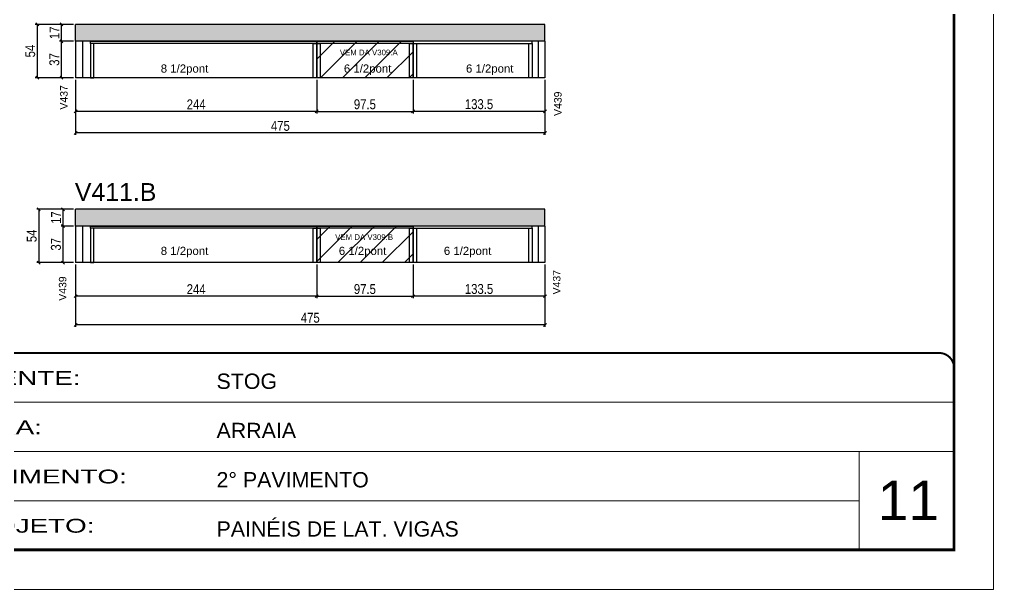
# Model space of a CAD drawing. Extents: x -3394 to 16474, y -5031 to 14397.
# Drawn here: x 7942 to 8927, y 11049 to 11626 of the extents above; entities that cross this region are included whole.
import ezdxf

# ---------------------------------------------------------------- set-up
doc = ezdxf.new("R2010")
doc.units = 0
doc.linetypes.add('CONTINUO', pattern=[0])
doc.linetypes.add('DASHED', pattern=[0.75, 0.5, -0.25])
doc.layers.get('0').update_dxf_attribs({"linetype": 'CONTINUOUS'})
doc.layers.get('Defpoints').update_dxf_attribs({"linetype": 'CONTINUOUS'})
for name, color, linetype, lineweight in [('CARIMBO', 255, 'CONTINUOUS', 9), ('Folhas', 255, 'CONTINUOUS', 9), ('REAPROVEITAMENTO', 251, 'CONTINUOUS', 9), ('SARRAFO DE PRESSAO', 251, 'DASHED', 9)]:
    doc.layers.add(name, color=color, linetype=linetype, lineweight=lineweight)
for name, color, linetype in [('COTA', 241, 'CONTINUOUS'), ('NOMENCLATURA', 7, 'CONTINUOUS'), ('Painéis', 200, 'CONTINUOUS'), ('PONTALETE', 7, 'CONTINUOUS'), ('SARR_2.2x7', 40, 'CONTINUOUS'), ('SARR_3.5x7', 81, 'CONTINUOUS')]:
    doc.layers.add(name, color=color, linetype=linetype)
doc.styles.add('ARIAL', font='arial.ttf')
doc.styles.add('COTA TECNICA', font='techl___.ttf', dxfattribs={"height": 10})
doc.styles.add('Tecnologia', font='')
doc.styles.get('Tecnologia').set_extended_font_data('Forgotten Futurist')
doc.dimstyles.new('PAINEL', dxfattribs={"dimtxt": 10, "dimasz": 3, "dimexe": 3, "dimexo": 3, "dimgap": 3, "dimtad": 1, "dimdec": 1, "dimzin": 12, "dimdsep": 46, "dimtxsty": 'COTA TECNICA', "dimblk1": 'OBLIQUE', "dimblk2": 'OBLIQUE', "dimsah": 1, "dimcen": 0.9, "dimclrd": 4, "dimclre": 4, "dimclrt": 240, "dimadec": 1, "dimazin": 3, "dimtfac": 1, "dimtdec": 1, "dimtmove": 0, "dimatfit": 3, "dimfxl": 1, "dimtolj": 1, "dimtzin": 12, "dimarcsym": 0})

# ---------------------------------------------------------------- blocks, each defined once
blk = doc.blocks.new('9999999999')
at = {"color": 30, "linetype": 'CONTINUO'}
for p, q in [((98564.56, 34379.64), (99583.98, 34379.64)), ((98564.56, 34329.83), (99487.98, 34329.83)), ((99583.98, 34329.83), (99487.98, 34329.83)), ((99487.98, 34329.83), (99487.98, 34230.21)), ((98564.56, 34280.02), (99487.98, 34280.02))]:
    blk.add_line(p, q, dxfattribs=at)
at = {"color": 30, "linetype": 'CONTINUO', "const_width": 2}
blk.add_lwpolyline([(99583.98, 34230.21), (99583.98, 34414.45, 0.414214), (99568.98, 34429.45), (98228.98, 34429.45, 0.414214), (98213.98, 34414.45), (98213.98, 34245.21, 0.414214), (98228.98, 34230.21), (99583.98, 34230.21)], format="xyb", dxfattribs=at)
at = {"layer": 'Folhas'}
blk.add_lwpolyline([(98138.98, 34190.21), (99623.98, 34190.21), (99623.98, 35240.21), (98138.98, 35240.21)], close=True, dxfattribs=at)
at = {"layer": 'Folhas', "color": 30, "const_width": 3}
blk.add_lwpolyline([(98213.98, 34230.21), (99583.98, 34230.21), (99583.98, 35200.21), (98213.98, 35200.21)], close=True, dxfattribs=at)
at = {"color": 7, "linetype": 'Continuous', "ltscale": 5, "style": 'ARIAL'}
for s, height, p in [('STOG', 15.483, (98837.68, 34393.13)), ('ARRAIA', 15.483, (98837.68, 34343.32)), ('2° PAVIMENTO', 15.4829, (98837.68, 34293.51)), ('PAINÉIS DE LAT. VIGAS', 15.4829, (98837.68, 34243.7))]:
    blk.add_text(s, height=height, dxfattribs=at).set_placement(p)
at = {"layer": 'Folhas', "color": 7, "style": 'Tecnologia', "width": 1.5}
for s, p in [('CLIENTE:', (98573.65, 34397.17)), ('OBRA:', (98573.65, 34347.31)), ('PAVIMENTO:', (98573.65, 34297.5)), ('PROJETO:', (98573.65, 34247.69))]:
    blk.add_text(s, height=14, dxfattribs=at).set_placement(p)
blk = doc.blocks.new('_Oblique')
at = {"color": 0, "linetype": 'ByBlock', "lineweight": -2}
blk.add_line((-0.5, -0.5), (0.5, 0.5), dxfattribs=at)
blk = doc.blocks.new('*D345')
at = {"layer": 'COTA', "color": 4, "linetype": 'Continuous', "lineweight": -2, "transparency": 16777216}
for p, q in [((8339.8, 11565.04), (8339.8, 11531.07)), ((8473.3, 11565.04), (8473.3, 11531.07)), ((8473.3, 11533.07), (8339.8, 11533.07))]:
    blk.add_line(p, q, dxfattribs=at)
at = {"layer": 'Defpoints', "color": 0, "linetype": 'Continuous', "transparency": 16777216}
for p in [(8339.8, 11567.04), (8473.3, 11567.04), (8339.8, 11533.07)]:
    blk.add_point(p, dxfattribs=at)
at = {"layer": 'COTA', "color": 4, "linetype": 'Continuous', "lineweight": -2, "transparency": 16777216, "xscale": 3, "yscale": 3, "zscale": 3, "rotation": 180}
blk.add_blockref('_Oblique', (8339.8, 11533.07), dxfattribs=at)
at = {"layer": 'COTA', "color": 4, "linetype": 'Continuous', "lineweight": -2, "transparency": 16777216, "xscale": 3, "yscale": 3, "zscale": 3}
blk.add_blockref('_Oblique', (8473.3, 11533.07), dxfattribs=at)
at = {"layer": 'COTA', "color": 240, "linetype": 'Continuous', "transparency": 16777216, "insert": (8406.55, 11540.29), "char_height": 10, "attachment_point": 5, "style": 'COTA TECNICA'}
blk.add_mtext('\\A1;133.5', dxfattribs=at)
blk = doc.blocks.new('*D346')
at = {"layer": 'COTA', "color": 4, "linetype": 'Continuous', "lineweight": -2, "transparency": 16777216}
for p, q in [((7998.27, 11565.04), (7998.27, 11531.07)), ((8242.3, 11565.04), (8242.3, 11531.07)), ((8242.3, 11533.07), (7998.27, 11533.07))]:
    blk.add_line(p, q, dxfattribs=at)
at = {"layer": 'Defpoints', "color": 0, "linetype": 'Continuous', "transparency": 16777216}
for p in [(7998.27, 11567.04), (8242.3, 11567.04), (7998.27, 11533.07)]:
    blk.add_point(p, dxfattribs=at)
at = {"layer": 'COTA', "color": 4, "linetype": 'Continuous', "lineweight": -2, "transparency": 16777216, "xscale": 3, "yscale": 3, "zscale": 3, "rotation": 180}
blk.add_blockref('_Oblique', (7998.27, 11533.07), dxfattribs=at)
at = {"layer": 'COTA', "color": 4, "linetype": 'Continuous', "lineweight": -2, "transparency": 16777216, "xscale": 3, "yscale": 3, "zscale": 3}
blk.add_blockref('_Oblique', (8242.3, 11533.07), dxfattribs=at)
at = {"layer": 'COTA', "color": 240, "linetype": 'Continuous', "transparency": 16777216, "insert": (8120.28, 11540.14), "char_height": 10, "attachment_point": 5, "style": 'COTA TECNICA'}
blk.add_mtext('\\A1;244', dxfattribs=at)
blk = doc.blocks.new('*D347')
at = {"layer": 'COTA', "color": 4, "linetype": 'Continuous', "lineweight": -2, "transparency": 16777216}
for p, q in [((7998.27, 11565.04), (7998.27, 11509.27)), ((8473.3, 11565.04), (8473.3, 11509.27)), ((8473.3, 11511.27), (7998.27, 11511.27))]:
    blk.add_line(p, q, dxfattribs=at)
at = {"layer": 'Defpoints', "color": 0, "linetype": 'Continuous', "transparency": 16777216}
for p in [(7998.27, 11567.04), (8473.3, 11567.04), (7998.27, 11511.27)]:
    blk.add_point(p, dxfattribs=at)
at = {"layer": 'COTA', "color": 4, "linetype": 'Continuous', "lineweight": -2, "transparency": 16777216, "xscale": 3, "yscale": 3, "zscale": 3, "rotation": 180}
blk.add_blockref('_Oblique', (7998.27, 11511.27), dxfattribs=at)
at = {"layer": 'COTA', "color": 4, "linetype": 'Continuous', "lineweight": -2, "transparency": 16777216, "xscale": 3, "yscale": 3, "zscale": 3}
blk.add_blockref('_Oblique', (8473.3, 11511.27), dxfattribs=at)
at = {"layer": 'COTA', "color": 240, "linetype": 'Continuous', "transparency": 16777216, "insert": (8205.53, 11518.38), "char_height": 10, "attachment_point": 5, "style": 'COTA TECNICA'}
blk.add_mtext('\\A1;475', dxfattribs=at)
blk = doc.blocks.new('*D348')
at = {"layer": 'COTA', "color": 4, "linetype": 'Continuous', "lineweight": -2, "transparency": 16777216}
for p, q in [((7996.27, 11604.04), (7982.04, 11604.04)), ((7984.04, 11567.04), (7984.04, 11604.04)), ((7996.27, 11567.04), (7982.04, 11567.04))]:
    blk.add_line(p, q, dxfattribs=at)
at = {"layer": 'Defpoints', "color": 0, "linetype": 'Continuous', "transparency": 16777216}
for p in [(7984.04, 11604.04), (7998.27, 11604.04), (7998.27, 11567.04)]:
    blk.add_point(p, dxfattribs=at)
at = {"layer": 'COTA', "color": 4, "linetype": 'Continuous', "lineweight": -2, "transparency": 16777216, "xscale": 3, "yscale": 3, "zscale": 3}
for p, rotation in [((7984.04, 11604.04), 90), ((7984.04, 11567.04), 270)]:
    blk.add_blockref('_Oblique', p, dxfattribs=dict(at, rotation=rotation))
at = {"layer": 'COTA', "color": 240, "linetype": 'Continuous', "transparency": 16777216, "insert": (7976.82, 11585.54), "char_height": 10, "attachment_point": 5, "rotation": 90, "style": 'COTA TECNICA'}
blk.add_mtext('\\A1;37', dxfattribs=at)
blk = doc.blocks.new('*D349')
at = {"layer": 'COTA', "color": 4, "linetype": 'Continuous', "lineweight": -2, "transparency": 16777216}
for p, q in [((7996.27, 11621.04), (7982.04, 11621.04)), ((7984.04, 11604.04), (7984.04, 11621.04)), ((7996.27, 11604.04), (7982.04, 11604.04))]:
    blk.add_line(p, q, dxfattribs=at)
at = {"layer": 'Defpoints', "color": 0, "linetype": 'Continuous', "transparency": 16777216}
for p in [(7984.04, 11621.04), (7998.27, 11621.04), (7998.27, 11604.04)]:
    blk.add_point(p, dxfattribs=at)
at = {"layer": 'COTA', "color": 4, "linetype": 'Continuous', "lineweight": -2, "transparency": 16777216, "xscale": 3, "yscale": 3, "zscale": 3}
for p, rotation in [((7984.04, 11621.04), 90), ((7984.04, 11604.04), 270)]:
    blk.add_blockref('_Oblique', p, dxfattribs=dict(at, rotation=rotation))
at = {"layer": 'COTA', "color": 240, "linetype": 'Continuous', "transparency": 16777216, "insert": (7976.96, 11612.54), "char_height": 10, "attachment_point": 5, "rotation": 90, "style": 'COTA TECNICA'}
blk.add_mtext('\\A1;17', dxfattribs=at)
blk = doc.blocks.new('*D350')
at = {"layer": 'COTA', "color": 4, "linetype": 'Continuous', "lineweight": -2, "transparency": 16777216}
for p, q in [((7996.27, 11621.04), (7957.47, 11621.04)), ((7959.47, 11621.04), (7959.47, 11567.04)), ((7996.27, 11567.04), (7957.47, 11567.04))]:
    blk.add_line(p, q, dxfattribs=at)
at = {"layer": 'Defpoints', "color": 0, "linetype": 'Continuous', "transparency": 16777216}
for p in [(7998.27, 11621.04), (7959.47, 11567.04), (7998.27, 11567.04)]:
    blk.add_point(p, dxfattribs=at)
at = {"layer": 'COTA', "color": 4, "linetype": 'Continuous', "lineweight": -2, "transparency": 16777216, "xscale": 3, "yscale": 3, "zscale": 3}
for p, rotation in [((7959.47, 11621.04), 90), ((7959.47, 11567.04), 270)]:
    blk.add_blockref('_Oblique', p, dxfattribs=dict(at, rotation=rotation))
at = {"layer": 'COTA', "color": 240, "linetype": 'Continuous', "transparency": 16777216, "insert": (7952.36, 11594.04), "char_height": 10, "attachment_point": 5, "rotation": 90, "style": 'COTA TECNICA'}
blk.add_mtext('\\A1;54', dxfattribs=at)
blk = doc.blocks.new('*D351')
at = {"layer": 'COTA', "color": 4, "linetype": 'Continuous', "lineweight": -2, "transparency": 16777216}
for p, q in [((8242.3, 11565.04), (8242.3, 11531.07)), ((8339.8, 11565.04), (8339.8, 11531.07)), ((8242.3, 11533.07), (8339.8, 11533.07))]:
    blk.add_line(p, q, dxfattribs=at)
at = {"layer": 'Defpoints', "color": 0, "linetype": 'Continuous', "transparency": 16777216}
for p in [(8242.3, 11567.04), (8339.8, 11567.04), (8339.8, 11533.07)]:
    blk.add_point(p, dxfattribs=at)
at = {"layer": 'COTA', "color": 4, "linetype": 'Continuous', "lineweight": -2, "transparency": 16777216, "xscale": 3, "yscale": 3, "zscale": 3, "rotation": 180}
blk.add_blockref('_Oblique', (8242.3, 11533.07), dxfattribs=at)
at = {"layer": 'COTA', "color": 4, "linetype": 'Continuous', "lineweight": -2, "transparency": 16777216, "xscale": 3, "yscale": 3, "zscale": 3}
blk.add_blockref('_Oblique', (8339.8, 11533.07), dxfattribs=at)
at = {"layer": 'COTA', "color": 240, "linetype": 'Continuous', "transparency": 16777216, "insert": (8291.05, 11540.21), "char_height": 10, "attachment_point": 5, "style": 'COTA TECNICA'}
blk.add_mtext('\\A1;97.5', dxfattribs=at)
blk = doc.blocks.new('*D352')
at = {"layer": 'COTA', "color": 4, "linetype": 'Continuous', "lineweight": -2, "transparency": 16777216}
for p, q in [((8339.8, 11378.1), (8339.8, 11344.13)), ((8473.3, 11378.1), (8473.3, 11344.13)), ((8473.3, 11346.13), (8339.8, 11346.13))]:
    blk.add_line(p, q, dxfattribs=at)
at = {"layer": 'Defpoints', "color": 0, "linetype": 'Continuous', "transparency": 16777216}
for p in [(8339.8, 11380.1), (8473.3, 11380.1), (8339.8, 11346.13)]:
    blk.add_point(p, dxfattribs=at)
at = {"layer": 'COTA', "color": 4, "linetype": 'Continuous', "lineweight": -2, "transparency": 16777216, "xscale": 3, "yscale": 3, "zscale": 3, "rotation": 180}
blk.add_blockref('_Oblique', (8339.8, 11346.13), dxfattribs=at)
at = {"layer": 'COTA', "color": 4, "linetype": 'Continuous', "lineweight": -2, "transparency": 16777216, "xscale": 3, "yscale": 3, "zscale": 3}
blk.add_blockref('_Oblique', (8473.3, 11346.13), dxfattribs=at)
at = {"layer": 'COTA', "color": 240, "linetype": 'Continuous', "transparency": 16777216, "insert": (8406.55, 11353.35), "char_height": 10, "attachment_point": 5, "style": 'COTA TECNICA'}
blk.add_mtext('\\A1;133.5', dxfattribs=at)
blk = doc.blocks.new('*D353')
at = {"layer": 'COTA', "color": 4, "linetype": 'Continuous', "lineweight": -2, "transparency": 16777216}
for p, q in [((7998.27, 11378.1), (7998.27, 11344.13)), ((8242.3, 11378.1), (8242.3, 11344.13)), ((8242.3, 11346.13), (7998.27, 11346.13))]:
    blk.add_line(p, q, dxfattribs=at)
at = {"layer": 'Defpoints', "color": 0, "linetype": 'Continuous', "transparency": 16777216}
for p in [(7998.27, 11380.1), (8242.3, 11380.1), (7998.27, 11346.13)]:
    blk.add_point(p, dxfattribs=at)
at = {"layer": 'COTA', "color": 4, "linetype": 'Continuous', "lineweight": -2, "transparency": 16777216, "xscale": 3, "yscale": 3, "zscale": 3, "rotation": 180}
blk.add_blockref('_Oblique', (7998.27, 11346.13), dxfattribs=at)
at = {"layer": 'COTA', "color": 4, "linetype": 'Continuous', "lineweight": -2, "transparency": 16777216, "xscale": 3, "yscale": 3, "zscale": 3}
blk.add_blockref('_Oblique', (8242.3, 11346.13), dxfattribs=at)
at = {"layer": 'COTA', "color": 240, "linetype": 'Continuous', "transparency": 16777216, "insert": (8120.28, 11353.2), "char_height": 10, "attachment_point": 5, "style": 'COTA TECNICA'}
blk.add_mtext('\\A1;244', dxfattribs=at)
blk = doc.blocks.new('*D354')
at = {"layer": 'COTA', "color": 4, "linetype": 'Continuous', "lineweight": -2, "transparency": 16777216}
for p, q in [((7998.27, 11378.1), (7998.27, 11315.11)), ((8473.3, 11378.1), (8473.3, 11315.11)), ((8473.3, 11317.11), (7998.27, 11317.11))]:
    blk.add_line(p, q, dxfattribs=at)
at = {"layer": 'Defpoints', "color": 0, "linetype": 'Continuous', "transparency": 16777216}
for p in [(7998.27, 11380.1), (8473.3, 11380.1), (7998.27, 11317.11)]:
    blk.add_point(p, dxfattribs=at)
at = {"layer": 'COTA', "color": 4, "linetype": 'Continuous', "lineweight": -2, "transparency": 16777216, "xscale": 3, "yscale": 3, "zscale": 3, "rotation": 180}
blk.add_blockref('_Oblique', (7998.27, 11317.11), dxfattribs=at)
at = {"layer": 'COTA', "color": 4, "linetype": 'Continuous', "lineweight": -2, "transparency": 16777216, "xscale": 3, "yscale": 3, "zscale": 3}
blk.add_blockref('_Oblique', (8473.3, 11317.11), dxfattribs=at)
at = {"layer": 'COTA', "color": 240, "linetype": 'Continuous', "transparency": 16777216, "insert": (8235.78, 11324.22), "char_height": 10, "attachment_point": 5, "style": 'COTA TECNICA'}
blk.add_mtext('\\A1;475', dxfattribs=at)
blk = doc.blocks.new('*D355')
at = {"layer": 'COTA', "color": 4, "linetype": 'Continuous', "lineweight": -2, "transparency": 16777216}
for p, q in [((7996.27, 11417.1), (7983.63, 11417.1)), ((7985.63, 11380.1), (7985.63, 11417.1)), ((7996.27, 11380.1), (7983.63, 11380.1))]:
    blk.add_line(p, q, dxfattribs=at)
at = {"layer": 'Defpoints', "color": 0, "linetype": 'Continuous', "transparency": 16777216}
for p in [(7985.63, 11417.1), (7998.27, 11417.1), (7998.27, 11380.1)]:
    blk.add_point(p, dxfattribs=at)
at = {"layer": 'COTA', "color": 4, "linetype": 'Continuous', "lineweight": -2, "transparency": 16777216, "xscale": 3, "yscale": 3, "zscale": 3}
for p, rotation in [((7985.63, 11417.1), 90), ((7985.63, 11380.1), 270)]:
    blk.add_blockref('_Oblique', p, dxfattribs=dict(at, rotation=rotation))
at = {"layer": 'COTA', "color": 240, "linetype": 'Continuous', "transparency": 16777216, "insert": (7978.41, 11398.6), "char_height": 10, "attachment_point": 5, "rotation": 90, "style": 'COTA TECNICA'}
blk.add_mtext('\\A1;37', dxfattribs=at)
blk = doc.blocks.new('*D356')
at = {"layer": 'COTA', "color": 4, "linetype": 'Continuous', "lineweight": -2, "transparency": 16777216}
for p, q in [((7996.27, 11434.1), (7983.63, 11434.1)), ((7985.63, 11417.1), (7985.63, 11434.1)), ((7996.27, 11417.1), (7983.63, 11417.1))]:
    blk.add_line(p, q, dxfattribs=at)
at = {"layer": 'Defpoints', "color": 0, "linetype": 'Continuous', "transparency": 16777216}
for p in [(7985.63, 11434.1), (7998.27, 11434.1), (7998.27, 11417.1)]:
    blk.add_point(p, dxfattribs=at)
at = {"layer": 'COTA', "color": 4, "linetype": 'Continuous', "lineweight": -2, "transparency": 16777216, "xscale": 3, "yscale": 3, "zscale": 3}
for p, rotation in [((7985.63, 11434.1), 90), ((7985.63, 11417.1), 270)]:
    blk.add_blockref('_Oblique', p, dxfattribs=dict(at, rotation=rotation))
at = {"layer": 'COTA', "color": 240, "linetype": 'Continuous', "transparency": 16777216, "insert": (7978.55, 11425.6), "char_height": 10, "attachment_point": 5, "rotation": 90, "style": 'COTA TECNICA'}
blk.add_mtext('\\A1;17', dxfattribs=at)
blk = doc.blocks.new('*D357')
at = {"layer": 'COTA', "color": 4, "linetype": 'Continuous', "lineweight": -2, "transparency": 16777216}
for p, q in [((7996.27, 11434.1), (7959.06, 11434.1)), ((7961.06, 11434.1), (7961.06, 11380.1)), ((7996.27, 11380.1), (7959.06, 11380.1))]:
    blk.add_line(p, q, dxfattribs=at)
at = {"layer": 'Defpoints', "color": 0, "linetype": 'Continuous', "transparency": 16777216}
for p in [(7998.27, 11434.1), (7961.06, 11380.1), (7998.27, 11380.1)]:
    blk.add_point(p, dxfattribs=at)
at = {"layer": 'COTA', "color": 4, "linetype": 'Continuous', "lineweight": -2, "transparency": 16777216, "xscale": 3, "yscale": 3, "zscale": 3}
for p, rotation in [((7961.06, 11434.1), 90), ((7961.06, 11380.1), 270)]:
    blk.add_blockref('_Oblique', p, dxfattribs=dict(at, rotation=rotation))
at = {"layer": 'COTA', "color": 240, "linetype": 'Continuous', "transparency": 16777216, "insert": (7953.95, 11407.1), "char_height": 10, "attachment_point": 5, "rotation": 90, "style": 'COTA TECNICA'}
blk.add_mtext('\\A1;54', dxfattribs=at)
blk = doc.blocks.new('*D358')
at = {"layer": 'COTA', "color": 4, "linetype": 'Continuous', "lineweight": -2, "transparency": 16777216}
for p, q in [((8242.3, 11378.1), (8242.3, 11344.13)), ((8339.8, 11378.1), (8339.8, 11344.13)), ((8242.3, 11346.13), (8339.8, 11346.13))]:
    blk.add_line(p, q, dxfattribs=at)
at = {"layer": 'Defpoints', "color": 0, "linetype": 'Continuous', "transparency": 16777216}
for p in [(8242.3, 11380.1), (8339.8, 11380.1), (8339.8, 11346.13)]:
    blk.add_point(p, dxfattribs=at)
at = {"layer": 'COTA', "color": 4, "linetype": 'Continuous', "lineweight": -2, "transparency": 16777216, "xscale": 3, "yscale": 3, "zscale": 3, "rotation": 180}
blk.add_blockref('_Oblique', (8242.3, 11346.13), dxfattribs=at)
at = {"layer": 'COTA', "color": 4, "linetype": 'Continuous', "lineweight": -2, "transparency": 16777216, "xscale": 3, "yscale": 3, "zscale": 3}
blk.add_blockref('_Oblique', (8339.8, 11346.13), dxfattribs=at)
at = {"layer": 'COTA', "color": 240, "linetype": 'Continuous', "transparency": 16777216, "insert": (8291.05, 11353.27), "char_height": 10, "attachment_point": 5, "style": 'COTA TECNICA'}
blk.add_mtext('\\A1;97.5', dxfattribs=at)

msp = doc.modelspace()

# ---------------------------------------------------------------- hatches: boundary and pattern name
at = {"layer": 'COTA', "linetype": 'Continuous'}
h = msp.add_hatch(dxfattribs=at)
h.set_pattern_fill('AR-CONC', color=256, scale=0.05)
h.set_pattern_definition([(50, (-1582.403, 808.364), (9.1092334, -0.7969543), [0.9525, -10.4775]), (355, (-1582.403, 808.364), (-1.762171, 9.552842), [0.762, -8.382029]), (100.451445, (-1581.644, 808.298), (7.3470624, 8.7558876), [0.8095004, -8.904512]), (46.1842, (-1582.403, 810.904), (13.553952, -2.102116), [1.42875, -15.71625]), (96.63556, (-1581.274, 810.729), (11.870207, 12.371306), [1.214251, -13.35678]), (351.18415, (-1582.403, 810.904), (11.870207, 12.371306), [1.142998, -12.572987]), (21, (-1581.133, 810.269), (7.5807196, -5.11326), [0.9525, -10.4775]), (326, (-1581.133, 810.269), (3.0901014, 9.2093983), [0.762, -8.382]), (71.451445, (-1580.501, 809.843), (10.670821, 4.0961384), [0.8095004, -8.904497]), (37.5, (-1582.403, 808.364), (0.15443016, 4.22775194), [0, -8.2804, 0, -8.509, 0, -8.41375]), (7.5, (-1582.403, 808.364), (3.3409831, 5.0090287), [0, -4.8514, 0, -8.0899, 0, -3.20675]), (327.5, (-1585.2352, 808.364), (6.77952976, -0.2864372), [0, -3.175, 0, -9.906, 0, -13.1445]), (317.5, (-1586.505, 808.364), (7.406459, 1.2713246), [0, -4.1275, 0, -6.5786, 0, -9.3345])])
h.paths.add_polyline_path([(7998.27, 11621.04), (7998.27, 11604.04), (8473.3, 11604.04), (8473.3, 11621.04)])
h = msp.add_hatch(dxfattribs=at)
h.set_pattern_fill('AR-CONC', color=256, scale=0.05)
h.set_pattern_definition([(50, (-1582.403, 853.8844), (9.1092334, -0.7969543), [0.9525, -10.4775]), (355, (-1582.403, 853.884), (-1.762171, 9.552842), [0.762, -8.382029]), (100.451445, (-1581.644, 853.818), (7.3470624, 8.7558876), [0.8095004, -8.904512]), (46.1842, (-1582.403, 856.424), (13.553952, -2.102116), [1.42875, -15.71625]), (96.63556, (-1581.274, 856.249), (11.870207, 12.371306), [1.214251, -13.35678]), (351.18415, (-1582.403, 856.424), (11.870207, 12.371306), [1.142998, -12.572987]), (21, (-1581.133, 855.7894), (7.5807196, -5.11326), [0.9525, -10.4775]), (326, (-1581.133, 855.789), (3.0901014, 9.2093983), [0.762, -8.382]), (71.451445, (-1580.501, 855.363), (10.670821, 4.0961384), [0.8095004, -8.904497]), (37.5, (-1582.403, 853.8844), (0.15443016, 4.22775194), [0, -8.2804, 0, -8.509, 0, -8.41375]), (7.5, (-1582.403, 853.8844), (3.3409831, 5.0090287), [0, -4.8514, 0, -8.0899, 0, -3.20675]), (327.5, (-1585.2352, 853.8844), (6.77952976, -0.2864372), [0, -3.175, 0, -9.906, 0, -13.1445]), (317.5, (-1586.505, 853.8844), (7.406459, 1.2713246), [0, -4.1275, 0, -6.5786, 0, -9.3345])])
h.paths.add_polyline_path([(7998.27, 11434.1), (7998.27, 11417.1), (8473.3, 11417.1), (8473.3, 11434.1)])
at = {"layer": 'REAPROVEITAMENTO', "linetype": 'Continuous'}
h = msp.add_hatch(dxfattribs=at)
h.set_pattern_fill('ANSI31', color=256, scale=5)
h.set_pattern_definition([(45, (-2.5, -363.438), (-11.22532, 11.22532), [])])
h.paths.add_polyline_path([(8242.3, 11604.04), (8242.3, 11567.04), (8339.8, 11567.04), (8339.8, 11604.04)])
h = msp.add_hatch(dxfattribs=at)
h.set_pattern_fill('ANSI31', color=256, scale=5)
h.set_pattern_definition([(45, (0, -363.438), (-11.22532, 11.22532), [])])
h.paths.add_polyline_path([(8242.3, 11417.1), (8242.3, 11380.1), (8339.8, 11380.1), (8339.8, 11417.1)])

# ---------------------------------------------------------------- linework, layer by layer
at = {"layer": 'COTA', "linetype": 'Continuous'}
for p, q in [((7998.27, 11604.04), (7998.27, 11621.04)), ((8473.3, 11621.04), (7998.27, 11621.04)), ((8473.3, 11604.04), (8473.3, 11621.04)), ((7998.27, 11417.1), (7998.27, 11434.1)), ((8473.3, 11434.1), (7998.27, 11434.1)), ((8473.3, 11417.1), (8473.3, 11434.1))]:
    msp.add_line(p, q, dxfattribs=at)
at = {"layer": 'Painéis', "linetype": 'Continuous'}
for p, q in [((8473.3, 11604.04), (7998.27, 11604.04)), ((7998.27, 11604.04), (7998.27, 11567.04)), ((8242.3, 11604.04), (8242.3, 11567.04)), ((8339.8, 11604.04), (8339.8, 11567.04)), ((8473.3, 11604.04), (8473.3, 11567.04)), ((8473.3, 11567.04), (7998.27, 11567.04)), ((8339.8, 11567.04), (8242.3, 11567.04)), ((8473.3, 11417.1), (7998.27, 11417.1)), ((7998.27, 11417.1), (7998.27, 11380.1)), ((8242.3, 11417.1), (8242.3, 11380.1)), ((8339.8, 11417.1), (8339.8, 11380.1)), ((8473.3, 11417.1), (8473.3, 11380.1)), ((8473.3, 11380.1), (7998.27, 11380.1)), ((8339.8, 11380.1), (8242.3, 11380.1))]:
    msp.add_line(p, q, dxfattribs=at)
at = {"layer": 'SARR_2.2x7', "ltscale": 25}
for p, q in [((8005.27, 11604.04), (8005.27, 11567.04)), ((8466.3, 11604.04), (8466.3, 11567.04)), ((8005.27, 11417.1), (8005.27, 11380.1)), ((8466.3, 11417.1), (8466.3, 11380.1))]:
    msp.add_line(p, q, dxfattribs=at)
at = {"layer": 'SARR_2.2x7', "ltscale": 25, "elevation": 0}
for points in [[(8242.3, 11601.84), (8013.27, 11601.84), (8013.27, 11604.04), (8242.3, 11604.04)], [(8339.8, 11601.84), (8242.3, 11601.84), (8242.3, 11604.04), (8339.8, 11604.04)], [(8339.8, 11601.84), (8460.3, 11601.84), (8460.3, 11604.04), (8339.8, 11604.04)], [(8242.3, 11414.9), (8013.27, 11414.9), (8013.27, 11417.1), (8242.3, 11417.1)], [(8339.8, 11414.9), (8242.3, 11414.9), (8242.3, 11417.1), (8339.8, 11417.1)], [(8339.8, 11414.9), (8460.3, 11414.9), (8460.3, 11417.1), (8339.8, 11417.1)]]:
    msp.add_lwpolyline(points, close=True, dxfattribs=at)
at = {"layer": 'SARR_3.5x7', "elevation": 0}
for points in [[(8013.27, 11567.04), (8016.77, 11567.04), (8016.77, 11601.84), (8013.27, 11601.84)], [(8242.3, 11567.04), (8238.8, 11567.04), (8238.8, 11601.84), (8242.3, 11601.84)], [(8245.8, 11567.04), (8242.3, 11567.04), (8242.3, 11601.84), (8245.8, 11601.84)], [(8339.8, 11567.04), (8336.3, 11567.04), (8336.3, 11601.84), (8339.8, 11601.84)], [(8343.3, 11567.04), (8339.8, 11567.04), (8339.8, 11601.84), (8343.3, 11601.84)], [(8460.3, 11567.04), (8456.8, 11567.04), (8456.8, 11601.84), (8460.3, 11601.84)], [(8013.27, 11380.1), (8016.77, 11380.1), (8016.77, 11414.9), (8013.27, 11414.9)], [(8242.3, 11380.1), (8238.8, 11380.1), (8238.8, 11414.9), (8242.3, 11414.9)], [(8245.8, 11380.1), (8242.3, 11380.1), (8242.3, 11414.9), (8245.8, 11414.9)], [(8339.8, 11380.1), (8336.3, 11380.1), (8336.3, 11414.9), (8339.8, 11414.9)], [(8343.3, 11380.1), (8339.8, 11380.1), (8339.8, 11414.9), (8343.3, 11414.9)], [(8460.3, 11380.1), (8456.8, 11380.1), (8456.8, 11414.9), (8460.3, 11414.9)]]:
    msp.add_lwpolyline(points, close=True, dxfattribs=at)

# ---------------------------------------------------------------- block references
at = {"layer": 'SARRAFO DE PRESSAO', "color": 6, "linetype": 'ByBlock'}
msp.add_blockref('9999999999', (-90696.77, -23140.8), dxfattribs=at)

# ---------------------------------------------------------------- texts
at = {"layer": 'CARIMBO', "style": 'ARIAL'}
msp.add_text('11', height=40, dxfattribs=at).set_placement((8810.07, 11119.55))
at = {"layer": 'NOMENCLATURA', "linetype": 'Continuous', "style": 'ARIAL'}
for s, height, p in [('VEM DA V309.A', 5.6753, (8265.67, 11589.83)), ('V411.B', 18, (7997.56, 11442.52)), ('VEM DA V309.B', 5.6753, (8260.97, 11403.05))]:
    msp.add_text(s, height=height, dxfattribs=at).set_placement(p)
for s, p in [('V437', (7990.2, 11534.85)), ('V439', (8490.11, 11528.44)), ('V439', (7988.92, 11341.5)), ('V437', (8488.93, 11347.91))]:
    msp.add_text(s, height=7.567, rotation=90, dxfattribs=at).set_placement(p)
at = {"layer": 'PONTALETE', "linetype": 'Continuous', "style": 'ARIAL'}
for s, p in [('8 1/2pont', (8084.48, 11572.27)), ('6 1/2pont', (8269.8, 11572.27)), ('6 1/2pont', (8393.34, 11572.27)), ('8 1/2pont', (8084.48, 11387.84)), ('6 1/2pont', (8264.66, 11387.84)), ('6 1/2pont', (8370.94, 11387.84))]:
    msp.add_text(s, height=8.25, dxfattribs=at).set_placement(p)

# ---------------------------------------------------------------- dimensions: what is measured, and where the dimension line sits
at = {"layer": 'COTA', "linetype": 'Continuous'}
for base, p1, p2, angle, picture, middle in [((7959.47, 11567.04), (7998.27, 11621.04), (7998.27, 11567.04), 90, '*D350', (7952.36, 11594.04)), ((7984.04, 11621.04), (7998.27, 11604.04), (7998.27, 11621.04), 90, '*D349', (7976.96, 11612.54)), ((7984.04, 11604.04), (7998.27, 11567.04), (7998.27, 11604.04), 90, '*D348', (7976.82, 11585.54)), ((7998.27, 11533.07), (8242.3, 11567.04), (7998.27, 11567.04), 180, '*D346', (8120.28, 11540.14)), ((8339.8, 11533.07), (8473.3, 11567.04), (8339.8, 11567.04), 180, '*D345', (8406.55, 11540.29)), ((7961.06, 11380.1), (7998.27, 11434.1), (7998.27, 11380.1), 90, '*D357', (7953.95, 11407.1)), ((7985.63, 11434.1), (7998.27, 11417.1), (7998.27, 11434.1), 90, '*D356', (7978.55, 11425.6)), ((7985.63, 11417.1), (7998.27, 11380.1), (7998.27, 11417.1), 90, '*D355', (7978.41, 11398.6)), ((7998.27, 11346.13), (8242.3, 11380.1), (7998.27, 11380.1), 180, '*D353', (8120.28, 11353.2)), ((7998.27, 11317.11), (8473.3, 11380.1), (7998.27, 11380.1), 180, '*D354', (8235.78, 11324.22)), ((8339.8, 11346.13), (8473.3, 11380.1), (8339.8, 11380.1), 180, '*D352', (8406.55, 11353.35))]:
    dim = msp.add_linear_dim(base=base, p1=p1, p2=p2, angle=angle, dimstyle='PAINEL', override={"dimexe": 2, "dimexo": 2, "dimgap": 2, "dimadec": 8, "dimtix": 1, "dimatfit": 2, "dimldrblk": 'Oblique'}, dxfattribs=at)
    dim.commit()
    dim.dimension.update_dxf_attribs({"geometry": picture, "text_midpoint": middle})
dim = msp.add_linear_dim(base=(7998.27, 11511.27), p1=(8473.3, 11567.04), p2=(7998.27, 11567.04), angle=180, dimstyle='PAINEL', override={"dimexe": 2, "dimexo": 2, "dimgap": 2, "dimadec": 8, "dimtix": 1, "dimatfit": 2, "dimldrblk": 'Oblique'}, dxfattribs=at)
dim.commit()
dim.dimension.update_dxf_attribs({"geometry": '*D347', "text_midpoint": (8205.53, 11511.27), "dimtype": 160})
for base, p1, p2, picture, middle in [((8339.8, 11533.07), (8242.3, 11567.04), (8339.8, 11567.04), '*D351', (8291.05, 11540.21)), ((8339.8, 11346.13), (8242.3, 11380.1), (8339.8, 11380.1), '*D358', (8291.05, 11353.27))]:
    dim = msp.add_linear_dim(base=base, p1=p1, p2=p2, dimstyle='PAINEL', override={"dimexe": 2, "dimexo": 2, "dimgap": 2, "dimadec": 8, "dimtix": 1, "dimatfit": 2, "dimldrblk": 'Oblique'}, dxfattribs=at)
    dim.commit()
    dim.dimension.update_dxf_attribs({"geometry": picture, "text_midpoint": middle})

doc.saveas('drawing.dxf')
